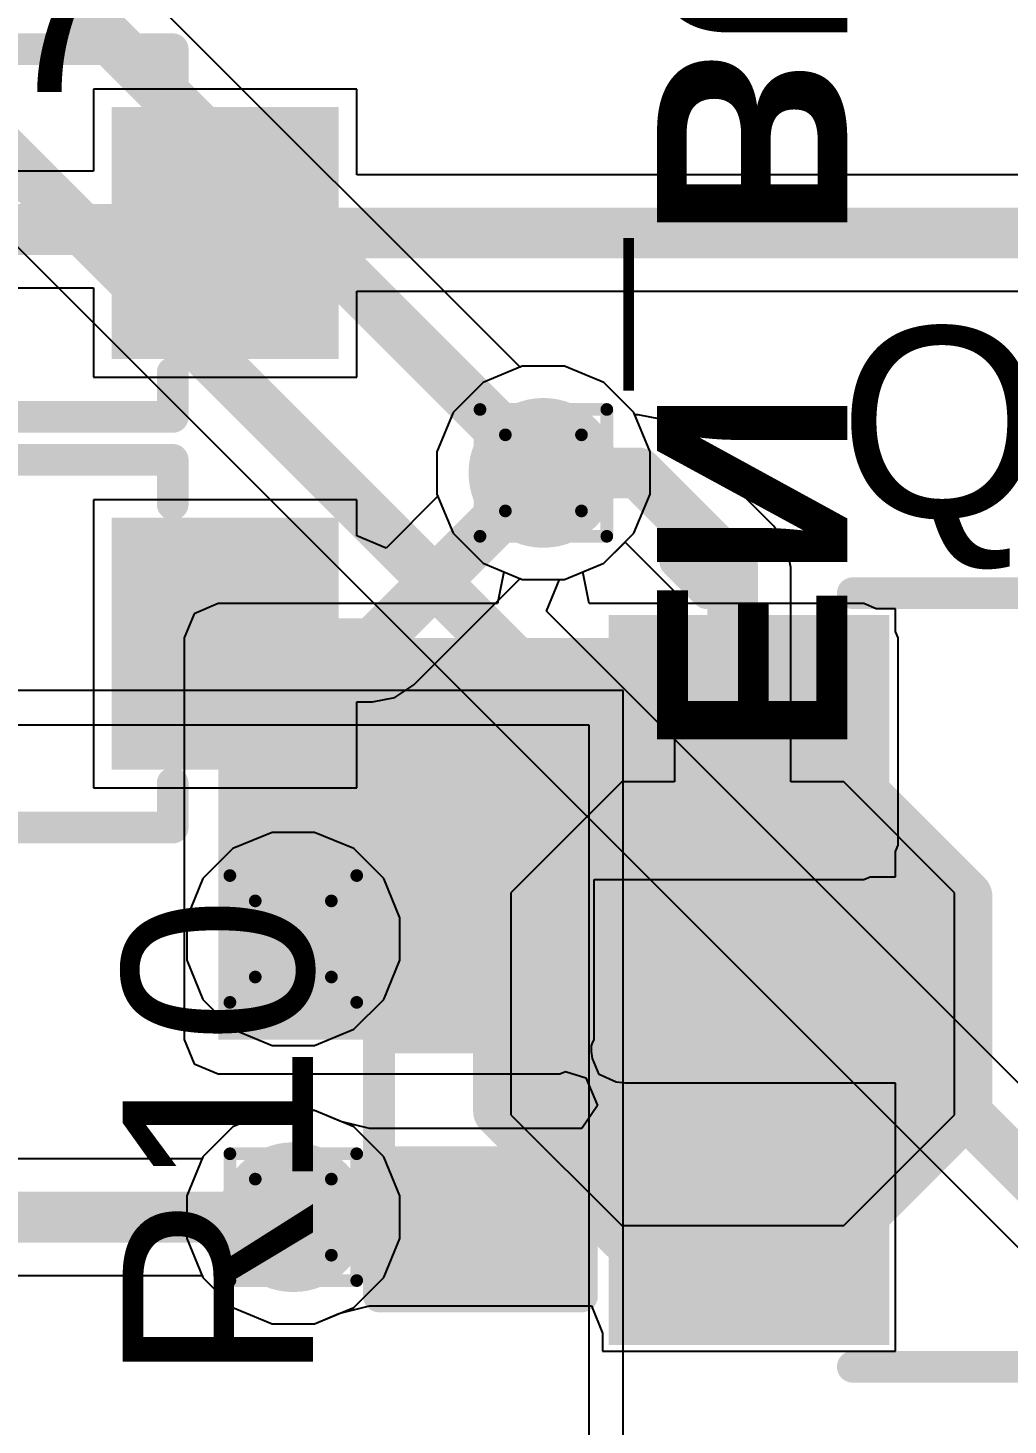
# Model space of a CAD drawing. Header units: inches. Extents: x -22 to 5433, y -13 to 5447.
# Drawn here: x 60.51 to 64.43, y 21.86 to 27.46 of the extents above; entities that cross this region are included whole.
import ezdxf

# ---------------------------------------------------------------- set-up
doc = ezdxf.new("R2010")
doc.units = ezdxf.units.IN
for name, color, linetype in [('Bottom Layer', 5, 'Continuous'), ('Bottom Overlay', 54, 'Continuous'), ('Bottom Paste', 16, 'Continuous'), ('Bottom Solder', 6, 'Continuous'), ('Drill Drawing', 1, 'Continuous'), ('Ground', 16, 'Continuous'), ('Power', 76, 'Continuous'), ('Top Layer', 1, 'Continuous'), ('Top Overlay', 2, 'Continuous'), ('Top Paste', 8, 'Continuous'), ('Top Solder', 216, 'Continuous'), ('Via Holes', 16, 'Continuous')]:
    doc.layers.add(name, color=color, linetype=linetype)
doc.styles.add('Arial', font='', dxfattribs={"height": 0.2})
doc.styles.add('Arial_Bold', font='', dxfattribs={"height": 0.2})
doc.styles.get('Arial').set_extended_font_data('Arial')
doc.styles.get('Arial_Bold').set_extended_font_data('Arial', bold=True)

msp = doc.modelspace()

# ---------------------------------------------------------------- hatches: boundary and pattern name
at = {"layer": 'Bottom Layer'}
for points in [[(61.6967, 26.1895), (60.8967, 26.1895), (60.8967, 27.0895), (61.6967, 27.0895)], [(61.6967, 24.5444), (60.8967, 24.5444), (60.8967, 25.4444), (61.6967, 25.4444)], [(62.9488, 22.7904), (63.7108, 22.7904), (64.0918, 23.1714), (64.0918, 23.9334), (63.7108, 24.3144), (62.9488, 24.3144), (62.5678, 23.9334), (62.5678, 23.1714)]]:
    msp.add_hatch(color=5, dxfattribs=at).paths.add_polyline_path(points)
h = msp.add_hatch(color=5, dxfattribs=at)
edge = h.paths.add_edge_path()
edge.add_arc((62.5715, 25.6788), 0.3, 0, 360)
h = msp.add_hatch(color=5, dxfattribs=at)
edge = h.paths.add_edge_path()
edge.add_arc((61.5696, 23.8118), 0.3, 0, 360)
h = msp.add_hatch(color=5, dxfattribs=at)
edge = h.paths.add_edge_path()
edge.add_arc((61.5696, 22.6974), 0.3, 0, 360)
at = {"layer": 'Bottom Paste'}
for points in [[(61.6967, 26.1895), (60.8967, 26.1895), (60.8967, 27.0895), (61.6967, 27.0895)], [(61.6967, 24.5444), (60.8967, 24.5444), (60.8967, 25.4444), (61.6967, 25.4444)], [(62.9488, 22.7904), (63.7108, 22.7904), (64.0918, 23.1714), (64.0918, 23.9334), (63.7108, 24.3144), (62.9488, 24.3144), (62.5678, 23.9334), (62.5678, 23.1714)]]:
    msp.add_hatch(color=16, dxfattribs=at).paths.add_polyline_path(points)
at = {"layer": 'Bottom Solder'}
for points in [[(61.7517, 26.1345), (60.8417, 26.1345), (60.8417, 27.1445), (61.7517, 27.1445)], [(61.7517, 24.4894), (60.8417, 24.4894), (60.8417, 25.4994), (61.7517, 25.4994)], [(62.898, 22.6888), (63.7616, 22.6888), (64.1934, 23.1206), (64.1934, 23.9842), (63.7616, 24.416), (62.898, 24.416), (62.4662, 23.9842), (62.4662, 23.1206)]]:
    msp.add_hatch(color=6, dxfattribs=at).paths.add_polyline_path(points)
at = {"layer": 'Ground'}
h = msp.add_hatch(color=16, dxfattribs=at)
edge = h.paths.add_edge_path()
edge.add_arc((62.5715, 25.6788), 0.3, 0, 360)
h = msp.add_hatch(color=16, dxfattribs=at)
edge = h.paths.add_edge_path()
edge.add_arc((61.5696, 23.8118), 0.3, 0, 360)
h = msp.add_hatch(color=16, dxfattribs=at)
edge = h.paths.add_edge_path()
edge.add_arc((61.5696, 22.6974), 0.3, 0, 360)
at = {"layer": 'Power'}
h = msp.add_hatch(color=76, dxfattribs=at)
edge = h.paths.add_edge_path()
edge.add_arc((62.5715, 25.6788), 0.3, 0, 360)
h = msp.add_hatch(color=76, dxfattribs=at)
edge = h.paths.add_edge_path()
edge.add_arc((61.5696, 23.8118), 0.3, 0, 360)
h = msp.add_hatch(color=76, dxfattribs=at)
edge = h.paths.add_edge_path()
edge.add_arc((61.5696, 22.6974), 0.3, 0, 360)
at = {"layer": 'Top Layer'}
h = msp.add_hatch(color=1, dxfattribs=at)
edge = h.paths.add_edge_path()
edge.add_arc((62.5715, 25.6788), 0.3, 0, 360)
for points in [[(61.2692, 24.1874), (63.855, 24.1874), (63.855, 25.0176), (61.2692, 25.0176)], [(61.2692, 23.4086), (62.6368, 23.4086), (62.6368, 25.0176), (61.2692, 25.0176)], [(63.855, 25.0074), (63.855, 24.1874), (62.935, 24.1874), (62.935, 25.0074)], [(62.6368, 23.4086), (62.0018, 23.4086), (62.0018, 23.8658), (62.6368, 23.8658)], [(63.855, 23.1074), (63.855, 22.2874), (62.935, 22.2874), (62.935, 23.1074)], [(62.6368, 22.4688), (62.0018, 22.4688), (62.0018, 22.926), (62.6368, 22.926)]]:
    msp.add_hatch(color=1, dxfattribs=at).paths.add_polyline_path(points)
h = msp.add_hatch(color=1, dxfattribs=at)
edge = h.paths.add_edge_path()
edge.add_arc((61.5696, 23.8118), 0.3, 0, 360)
h = msp.add_hatch(color=1, dxfattribs=at)
edge = h.paths.add_edge_path()
edge.add_arc((61.5696, 22.6974), 0.3, 0, 360)
at = {"layer": 'Top Paste'}
for points in [[(63.855, 25.0074), (63.855, 24.1874), (62.935, 24.1874), (62.935, 25.0074)], [(62.6368, 23.4086), (62.0018, 23.4086), (62.0018, 23.8658), (62.6368, 23.8658)], [(63.855, 23.1074), (63.855, 22.2874), (62.935, 22.2874), (62.935, 23.1074)], [(62.6368, 22.4688), (62.0018, 22.4688), (62.0018, 22.926), (62.6368, 22.926)]]:
    msp.add_hatch(color=8, dxfattribs=at).paths.add_polyline_path(points)
at = {"layer": 'Top Solder'}
for points in [[(63.9566, 25.109), (63.9566, 24.0858), (62.8334, 24.0858), (62.8334, 25.109)], [(62.6918, 23.3536), (61.9468, 23.3536), (61.9468, 23.9208), (62.6918, 23.9208)], [(63.9566, 23.209), (63.9566, 22.1858), (62.8334, 22.1858), (62.8334, 23.209)], [(62.6918, 22.4138), (61.9468, 22.4138), (61.9468, 22.981), (62.6918, 22.981)]]:
    msp.add_hatch(color=216, dxfattribs=at).paths.add_polyline_path(points)
at = {"layer": 'Via Holes'}
h = msp.add_hatch(color=7, dxfattribs=at)
edge = h.paths.add_edge_path()
edge.add_arc((62.5715, 25.6788), 0.15, 0, 360)
h = msp.add_hatch(color=7, dxfattribs=at)
edge = h.paths.add_edge_path()
edge.add_arc((61.5696, 23.8118), 0.15, 0, 360)
h = msp.add_hatch(color=7, dxfattribs=at)
edge = h.paths.add_edge_path()
edge.add_arc((61.5696, 22.6974), 0.15, 0, 360)

# ---------------------------------------------------------------- linework, layer by layer
at = {"layer": 'Bottom Layer'}
for p, q in [((61.8237, 27.2165), (60.7697, 27.2165)), ((60.7697, 27.2165), (60.7697, 26.8868)), ((61.8237, 26.8726), (61.8237, 27.2165)), ((60.7697, 26.8868), (60.1893, 26.8868)), ((65.2831, 26.8726), (61.8237, 26.8726)), ((60.1893, 26.4206), (60.7697, 26.4206)), ((60.7697, 26.4206), (60.7697, 26.0625)), ((61.8237, 26.0625), (61.8237, 26.4064)), ((61.8237, 26.4064), (65.1866, 26.4064)), ((62.4866, 26.1058), (62.3296, 26.0408)), ((62.6564, 26.1058), (62.4866, 26.1058)), ((62.8134, 26.0408), (62.6564, 26.1058)), ((60.7697, 26.0625), (61.8237, 26.0625)), ((62.3296, 26.0408), (62.2095, 25.9207)), ((62.9335, 25.9207), (62.8134, 26.0408)), ((62.2095, 25.9207), (62.1445, 25.7637)), ((62.9371, 25.9119), (62.9335, 25.9207)), ((62.951, 25.9119), (62.9371, 25.9119)), ((63.0402, 25.8941), (62.951, 25.9119)), ((63.1158, 25.8436), (63.0402, 25.8941)), ((63.4946, 25.4648), (63.1158, 25.8436)), ((62.1445, 25.7637), (62.1445, 25.5939)), ((62.1481, 25.5851), (61.941, 25.3779)), ((62.1445, 25.5939), (62.1481, 25.5851)), ((61.8237, 25.5714), (60.7697, 25.5714)), ((60.7697, 25.5714), (60.7697, 24.4174)), ((61.8237, 25.4265), (61.8237, 25.5714)), ((63.5451, 25.3892), (63.4946, 25.4648)), ((61.941, 25.3779), (61.8237, 25.4265)), ((62.8134, 25.3168), (62.8984, 25.4018)), ((62.8984, 25.4018), (63.0967, 25.2035)), ((63.5629, 25.3), (63.5451, 25.3892)), ((62.6564, 25.2518), (62.8134, 25.3168)), ((63.5629, 24.4414), (63.5629, 25.3)), ((62.0519, 24.8296), (62.4778, 25.2555)), ((62.4778, 25.2555), (62.4866, 25.2518)), ((62.4866, 25.2518), (62.6564, 25.2518)), ((63.0967, 25.2035), (63.0967, 24.4414)), ((61.9763, 24.7791), (62.0519, 24.8296)), ((61.8237, 24.4174), (61.8237, 24.7613)), ((61.8237, 24.7613), (61.8871, 24.7613)), ((61.8871, 24.7613), (61.9763, 24.7791)), ((60.7697, 24.4174), (61.8237, 24.4174)), ((62.8853, 24.4414), (62.4408, 23.9969)), ((63.0967, 24.4414), (62.8853, 24.4414)), ((63.7743, 24.4414), (63.5629, 24.4414)), ((64.2188, 23.9969), (63.7743, 24.4414)), ((61.4847, 24.2388), (61.3277, 24.1738)), ((61.6545, 24.2388), (61.4847, 24.2388)), ((61.8115, 24.1738), (61.6545, 24.2388)), ((61.3277, 24.1738), (61.2076, 24.0537)), ((61.9316, 24.0537), (61.8115, 24.1738)), ((61.2076, 24.0537), (61.1426, 23.8967)), ((61.9966, 23.8967), (61.9316, 24.0537)), ((62.4408, 23.9969), (62.4408, 23.1079)), ((64.2188, 23.1079), (64.2188, 23.9969)), ((61.1426, 23.8967), (61.1426, 23.7269)), ((61.9966, 23.7269), (61.9966, 23.8967)), ((61.1426, 23.7269), (61.2076, 23.5699)), ((61.9316, 23.5699), (61.9966, 23.7269)), ((61.2076, 23.5699), (61.3277, 23.4498)), ((61.8115, 23.4498), (61.9316, 23.5699)), ((61.3277, 23.4498), (61.4847, 23.3848)), ((61.6545, 23.3848), (61.8115, 23.4498)), ((61.4847, 23.3848), (61.6545, 23.3848)), ((61.4847, 23.1244), (61.3277, 23.0594)), ((61.6545, 23.1244), (61.4847, 23.1244)), ((61.8115, 23.0594), (61.6545, 23.1244)), ((61.3277, 23.0594), (61.2076, 22.9393)), ((61.9316, 22.9393), (61.8115, 23.0594)), ((62.4408, 23.1079), (62.8853, 22.6634)), ((63.7743, 22.6634), (64.2188, 23.1079)), ((61.2076, 22.9393), (61.1426, 22.7823)), ((61.9966, 22.7823), (61.9316, 22.9393)), ((61.1426, 22.7823), (61.1426, 22.6125)), ((61.9966, 22.6125), (61.9966, 22.7823)), ((61.1426, 22.6125), (61.2076, 22.4555)), ((61.9316, 22.4555), (61.9966, 22.6125)), ((62.8853, 22.6634), (63.7743, 22.6634)), ((61.2076, 22.4555), (61.3277, 22.3354)), ((61.8115, 22.3354), (61.9316, 22.4555)), ((61.3277, 22.3354), (61.4847, 22.2704)), ((61.6545, 22.2704), (61.8115, 22.3354)), ((61.4847, 22.2704), (61.6545, 22.2704))]:
    msp.add_line(p, q, dxfattribs=at)
for points in [[(59.8237, 26.6537, 0.2032, 0.2032, 0), (61.2825, 26.6537, 0.2032, 0.2032, 0)], [(61.2825, 26.6537, 0.2032, 0.2032, 0), (61.2967, 26.6395, 0.2032, 0.2032, 0)], [(61.2967, 26.6395, 0.2032, 0.2032, 0), (65.2831, 26.6395, 0.2032, 0.2032, 0)], [(61.8871, 24.9944, 0.2032, 0.2032, 0), (62.5715, 25.6788, 0.2032, 0.2032, 0)], [(62.5715, 25.6788, 0.2032, 0.2032, 0), (62.951, 25.6788, 0.2032, 0.2032, 0)], [(62.951, 25.6788, 0.2032, 0.2032, 0), (63.3298, 25.3, 0.2032, 0.2032, 0)], [(63.3298, 23.5524, 0.2032, 0.2032, 0), (63.3298, 25.3, 0.2032, 0.2032, 0)], [(61.2967, 24.9944, 0.2032, 0.2032, 0), (61.8871, 24.9944, 0.2032, 0.2032, 0)]]:
    msp.add_lwpolyline(points, format="xyseb", dxfattribs=at)
for points in [[(61.2317, 26.6537, 0.1016, 0.1016, 1), (61.3333, 26.6537, 0.1016, 0.1016, 1)], [(61.2317, 26.6537, 0.1016, 0.1016, 1), (61.3333, 26.6537, 0.1016, 0.1016, 1)], [(61.2459, 26.6395, 0.1016, 0.1016, 1), (61.3475, 26.6395, 0.1016, 0.1016, 1)], [(61.2459, 26.6395, 0.1016, 0.1016, 1), (61.3475, 26.6395, 0.1016, 0.1016, 1)], [(62.5207, 25.6788, 0.1016, 0.1016, 1), (62.6223, 25.6788, 0.1016, 0.1016, 1)], [(62.5207, 25.6788, 0.1016, 0.1016, 1), (62.6223, 25.6788, 0.1016, 0.1016, 1)], [(62.9002, 25.6788, 0.1016, 0.1016, 1), (63.0018, 25.6788, 0.1016, 0.1016, 1)], [(62.9002, 25.6788, 0.1016, 0.1016, 1), (63.0018, 25.6788, 0.1016, 0.1016, 1)], [(63.279, 25.3, 0.1016, 0.1016, 1), (63.3806, 25.3, 0.1016, 0.1016, 1)], [(63.279, 25.3, 0.1016, 0.1016, 1), (63.3806, 25.3, 0.1016, 0.1016, 1)], [(61.2459, 24.9944, 0.1016, 0.1016, 1), (61.3475, 24.9944, 0.1016, 0.1016, 1)], [(61.8363, 24.9944, 0.1016, 0.1016, 1), (61.9379, 24.9944, 0.1016, 0.1016, 1)], [(61.8363, 24.9944, 0.1016, 0.1016, 1), (61.9379, 24.9944, 0.1016, 0.1016, 1)], [(63.279, 23.5524, 0.1016, 0.1016, 1), (63.3806, 23.5524, 0.1016, 0.1016, 1)]]:
    msp.add_lwpolyline(points, format="xyseb", close=True, dxfattribs=at)
at = {"layer": 'Bottom Overlay'}
for points in [[(59.2323, 27.3761, 0.127, 0.127, 0), (61.0865, 27.3761, 0.127, 0.127, 0)], [(61.0865, 27.1983, 0.127, 0.127, 0), (61.0865, 27.3761, 0.127, 0.127, 0)], [(61.0865, 25.9029, 0.127, 0.127, 0), (61.0865, 26.0807, 0.127, 0.127, 0)], [(59.2323, 25.9029, 0.127, 0.127, 0), (61.0865, 25.9029, 0.127, 0.127, 0)], [(59.2323, 25.731, 0.127, 0.127, 0), (61.0865, 25.731, 0.127, 0.127, 0)], [(61.0865, 25.5532, 0.127, 0.127, 0), (61.0865, 25.731, 0.127, 0.127, 0)], [(62.39, 23.9842, 0.2, 0.2, 0), (62.898, 24.4922, 0.2, 0.2, 0)], [(62.898, 24.4922, 0.2, 0.2, 0), (63.7616, 24.4922, 0.2, 0.2, 0)], [(63.7616, 24.4922, 0.2, 0.2, 0), (64.2696, 23.9842, 0.2, 0.2, 0)], [(61.0865, 24.2578, 0.127, 0.127, 0), (61.0865, 24.4356, 0.127, 0.127, 0)], [(59.2323, 24.2578, 0.127, 0.127, 0), (61.0865, 24.2578, 0.127, 0.127, 0)], [(62.39, 23.1206, 0.2, 0.2, 0), (62.39, 23.9842, 0.2, 0.2, 0)], [(64.2696, 23.1206, 0.2, 0.2, 0), (64.2696, 23.9842, 0.2, 0.2, 0)], [(62.39, 23.1206, 0.2, 0.2, 0), (62.898, 22.6126, 0.2, 0.2, 0)], [(63.7616, 22.6126, 0.2, 0.2, 0), (64.2696, 23.1206, 0.2, 0.2, 0)], [(62.898, 22.6126, 0.2, 0.2, 0), (63.7616, 22.6126, 0.2, 0.2, 0)]]:
    msp.add_lwpolyline(points, format="xyseb", dxfattribs=at)
for points in [[(61.0547, 27.3761, 0.0635, 0.0635, 1), (61.1182, 27.3761, 0.0635, 0.0635, 1)], [(61.0547, 27.3761, 0.0635, 0.0635, 1), (61.1182, 27.3761, 0.0635, 0.0635, 1)], [(61.0547, 27.1983, 0.0635, 0.0635, 1), (61.1182, 27.1983, 0.0635, 0.0635, 1)], [(61.0547, 26.0807, 0.0635, 0.0635, 1), (61.1182, 26.0807, 0.0635, 0.0635, 1)], [(61.0547, 25.9029, 0.0635, 0.0635, 1), (61.1182, 25.9029, 0.0635, 0.0635, 1)], [(61.0547, 25.9029, 0.0635, 0.0635, 1), (61.1182, 25.9029, 0.0635, 0.0635, 1)], [(61.0547, 25.731, 0.0635, 0.0635, 1), (61.1182, 25.731, 0.0635, 0.0635, 1)], [(61.0547, 25.731, 0.0635, 0.0635, 1), (61.1182, 25.731, 0.0635, 0.0635, 1)], [(61.0547, 25.5532, 0.0635, 0.0635, 1), (61.1182, 25.5532, 0.0635, 0.0635, 1)], [(62.848, 24.4922, 0.1, 0.1, 1), (62.948, 24.4922, 0.1, 0.1, 1)], [(62.848, 24.4922, 0.1, 0.1, 1), (62.948, 24.4922, 0.1, 0.1, 1)], [(63.7116, 24.4922, 0.1, 0.1, 1), (63.8116, 24.4922, 0.1, 0.1, 1)], [(63.7116, 24.4922, 0.1, 0.1, 1), (63.8116, 24.4922, 0.1, 0.1, 1)], [(61.0547, 24.4356, 0.0635, 0.0635, 1), (61.1182, 24.4356, 0.0635, 0.0635, 1)], [(61.0547, 24.2578, 0.0635, 0.0635, 1), (61.1182, 24.2578, 0.0635, 0.0635, 1)], [(61.0547, 24.2578, 0.0635, 0.0635, 1), (61.1182, 24.2578, 0.0635, 0.0635, 1)], [(62.34, 23.9842, 0.1, 0.1, 1), (62.44, 23.9842, 0.1, 0.1, 1)], [(62.34, 23.9842, 0.1, 0.1, 1), (62.44, 23.9842, 0.1, 0.1, 1)], [(64.2196, 23.9842, 0.1, 0.1, 1), (64.3196, 23.9842, 0.1, 0.1, 1)], [(64.2196, 23.9842, 0.1, 0.1, 1), (64.3196, 23.9842, 0.1, 0.1, 1)], [(62.34, 23.1206, 0.1, 0.1, 1), (62.44, 23.1206, 0.1, 0.1, 1)], [(62.34, 23.1206, 0.1, 0.1, 1), (62.44, 23.1206, 0.1, 0.1, 1)], [(64.2196, 23.1206, 0.1, 0.1, 1), (64.3196, 23.1206, 0.1, 0.1, 1)], [(64.2196, 23.1206, 0.1, 0.1, 1), (64.3196, 23.1206, 0.1, 0.1, 1)], [(62.848, 22.6126, 0.1, 0.1, 1), (62.948, 22.6126, 0.1, 0.1, 1)], [(62.848, 22.6126, 0.1, 0.1, 1), (62.948, 22.6126, 0.1, 0.1, 1)], [(63.7116, 22.6126, 0.1, 0.1, 1), (63.8116, 22.6126, 0.1, 0.1, 1)], [(63.7116, 22.6126, 0.1, 0.1, 1), (63.8116, 22.6126, 0.1, 0.1, 1)]]:
    msp.add_lwpolyline(points, format="xyseb", close=True, dxfattribs=at)
at = {"layer": 'Drill Drawing'}
for points in [[(62.3175, 25.9328, 0.0508, 0.0508, 0), (62.8255, 25.9328, 0.0508, 0.0508, 0)], [(62.3175, 25.4248, 0.0508, 0.0508, 0), (62.3175, 25.9328, 0.0508, 0.0508, 0)], [(62.8255, 25.4248, 0.0508, 0.0508, 0), (62.8255, 25.9328, 0.0508, 0.0508, 0)], [(62.4191, 25.8312, 0.0508, 0.0508, 0), (62.7239, 25.8312, 0.0508, 0.0508, 0)], [(62.4191, 25.5264, 0.0508, 0.0508, 0), (62.4191, 25.8312, 0.0508, 0.0508, 0)], [(62.7239, 25.5264, 0.0508, 0.0508, 0), (62.7239, 25.8312, 0.0508, 0.0508, 0)], [(62.4191, 25.5264, 0.0508, 0.0508, 0), (62.7239, 25.5264, 0.0508, 0.0508, 0)], [(62.3175, 25.4248, 0.0508, 0.0508, 0), (62.8255, 25.4248, 0.0508, 0.0508, 0)], [(61.3156, 24.0658, 0.0508, 0.0508, 0), (61.8236, 24.0658, 0.0508, 0.0508, 0)], [(61.3156, 23.5578, 0.0508, 0.0508, 0), (61.3156, 24.0658, 0.0508, 0.0508, 0)], [(61.8236, 23.5578, 0.0508, 0.0508, 0), (61.8236, 24.0658, 0.0508, 0.0508, 0)], [(61.4172, 23.9642, 0.0508, 0.0508, 0), (61.722, 23.9642, 0.0508, 0.0508, 0)], [(61.4172, 23.6594, 0.0508, 0.0508, 0), (61.4172, 23.9642, 0.0508, 0.0508, 0)], [(61.722, 23.6594, 0.0508, 0.0508, 0), (61.722, 23.9642, 0.0508, 0.0508, 0)], [(61.4172, 23.6594, 0.0508, 0.0508, 0), (61.722, 23.6594, 0.0508, 0.0508, 0)], [(61.3156, 23.5578, 0.0508, 0.0508, 0), (61.8236, 23.5578, 0.0508, 0.0508, 0)], [(61.3156, 22.9514, 0.0508, 0.0508, 0), (61.8236, 22.9514, 0.0508, 0.0508, 0)], [(61.3156, 22.4434, 0.0508, 0.0508, 0), (61.3156, 22.9514, 0.0508, 0.0508, 0)], [(61.8236, 22.4434, 0.0508, 0.0508, 0), (61.8236, 22.9514, 0.0508, 0.0508, 0)], [(61.4172, 22.8498, 0.0508, 0.0508, 0), (61.722, 22.8498, 0.0508, 0.0508, 0)], [(61.4172, 22.545, 0.0508, 0.0508, 0), (61.4172, 22.8498, 0.0508, 0.0508, 0)], [(61.722, 22.545, 0.0508, 0.0508, 0), (61.722, 22.8498, 0.0508, 0.0508, 0)], [(61.4172, 22.545, 0.0508, 0.0508, 0), (61.722, 22.545, 0.0508, 0.0508, 0)], [(61.3156, 22.4434, 0.0508, 0.0508, 0), (61.8236, 22.4434, 0.0508, 0.0508, 0)]]:
    msp.add_lwpolyline(points, format="xyseb", dxfattribs=at)
for points in [[(62.3048, 25.9328, 0.0254, 0.0254, 1), (62.3302, 25.9328, 0.0254, 0.0254, 1)], [(62.3048, 25.9328, 0.0254, 0.0254, 1), (62.3302, 25.9328, 0.0254, 0.0254, 1)], [(62.8128, 25.9328, 0.0254, 0.0254, 1), (62.8382, 25.9328, 0.0254, 0.0254, 1)], [(62.8128, 25.9328, 0.0254, 0.0254, 1), (62.8382, 25.9328, 0.0254, 0.0254, 1)], [(62.4064, 25.8312, 0.0254, 0.0254, 1), (62.4318, 25.8312, 0.0254, 0.0254, 1)], [(62.4064, 25.8312, 0.0254, 0.0254, 1), (62.4318, 25.8312, 0.0254, 0.0254, 1)], [(62.7112, 25.8312, 0.0254, 0.0254, 1), (62.7366, 25.8312, 0.0254, 0.0254, 1)], [(62.7112, 25.8312, 0.0254, 0.0254, 1), (62.7366, 25.8312, 0.0254, 0.0254, 1)], [(62.4064, 25.5264, 0.0254, 0.0254, 1), (62.4318, 25.5264, 0.0254, 0.0254, 1)], [(62.4064, 25.5264, 0.0254, 0.0254, 1), (62.4318, 25.5264, 0.0254, 0.0254, 1)], [(62.7112, 25.5264, 0.0254, 0.0254, 1), (62.7366, 25.5264, 0.0254, 0.0254, 1)], [(62.7112, 25.5264, 0.0254, 0.0254, 1), (62.7366, 25.5264, 0.0254, 0.0254, 1)], [(62.3048, 25.4248, 0.0254, 0.0254, 1), (62.3302, 25.4248, 0.0254, 0.0254, 1)], [(62.3048, 25.4248, 0.0254, 0.0254, 1), (62.3302, 25.4248, 0.0254, 0.0254, 1)], [(62.8128, 25.4248, 0.0254, 0.0254, 1), (62.8382, 25.4248, 0.0254, 0.0254, 1)], [(62.8128, 25.4248, 0.0254, 0.0254, 1), (62.8382, 25.4248, 0.0254, 0.0254, 1)], [(61.3029, 24.0658, 0.0254, 0.0254, 1), (61.3283, 24.0658, 0.0254, 0.0254, 1)], [(61.3029, 24.0658, 0.0254, 0.0254, 1), (61.3283, 24.0658, 0.0254, 0.0254, 1)], [(61.8109, 24.0658, 0.0254, 0.0254, 1), (61.8363, 24.0658, 0.0254, 0.0254, 1)], [(61.8109, 24.0658, 0.0254, 0.0254, 1), (61.8363, 24.0658, 0.0254, 0.0254, 1)], [(61.4045, 23.9642, 0.0254, 0.0254, 1), (61.4299, 23.9642, 0.0254, 0.0254, 1)], [(61.4045, 23.9642, 0.0254, 0.0254, 1), (61.4299, 23.9642, 0.0254, 0.0254, 1)], [(61.7093, 23.9642, 0.0254, 0.0254, 1), (61.7347, 23.9642, 0.0254, 0.0254, 1)], [(61.7093, 23.9642, 0.0254, 0.0254, 1), (61.7347, 23.9642, 0.0254, 0.0254, 1)], [(61.4045, 23.6594, 0.0254, 0.0254, 1), (61.4299, 23.6594, 0.0254, 0.0254, 1)], [(61.4045, 23.6594, 0.0254, 0.0254, 1), (61.4299, 23.6594, 0.0254, 0.0254, 1)], [(61.7093, 23.6594, 0.0254, 0.0254, 1), (61.7347, 23.6594, 0.0254, 0.0254, 1)], [(61.7093, 23.6594, 0.0254, 0.0254, 1), (61.7347, 23.6594, 0.0254, 0.0254, 1)], [(61.3029, 23.5578, 0.0254, 0.0254, 1), (61.3283, 23.5578, 0.0254, 0.0254, 1)], [(61.3029, 23.5578, 0.0254, 0.0254, 1), (61.3283, 23.5578, 0.0254, 0.0254, 1)], [(61.8109, 23.5578, 0.0254, 0.0254, 1), (61.8363, 23.5578, 0.0254, 0.0254, 1)], [(61.8109, 23.5578, 0.0254, 0.0254, 1), (61.8363, 23.5578, 0.0254, 0.0254, 1)], [(61.3029, 22.9514, 0.0254, 0.0254, 1), (61.3283, 22.9514, 0.0254, 0.0254, 1)], [(61.3029, 22.9514, 0.0254, 0.0254, 1), (61.3283, 22.9514, 0.0254, 0.0254, 1)], [(61.8109, 22.9514, 0.0254, 0.0254, 1), (61.8363, 22.9514, 0.0254, 0.0254, 1)], [(61.8109, 22.9514, 0.0254, 0.0254, 1), (61.8363, 22.9514, 0.0254, 0.0254, 1)], [(61.4045, 22.8498, 0.0254, 0.0254, 1), (61.4299, 22.8498, 0.0254, 0.0254, 1)], [(61.4045, 22.8498, 0.0254, 0.0254, 1), (61.4299, 22.8498, 0.0254, 0.0254, 1)], [(61.7093, 22.8498, 0.0254, 0.0254, 1), (61.7347, 22.8498, 0.0254, 0.0254, 1)], [(61.7093, 22.8498, 0.0254, 0.0254, 1), (61.7347, 22.8498, 0.0254, 0.0254, 1)], [(61.4045, 22.545, 0.0254, 0.0254, 1), (61.4299, 22.545, 0.0254, 0.0254, 1)], [(61.4045, 22.545, 0.0254, 0.0254, 1), (61.4299, 22.545, 0.0254, 0.0254, 1)], [(61.7093, 22.545, 0.0254, 0.0254, 1), (61.7347, 22.545, 0.0254, 0.0254, 1)], [(61.7093, 22.545, 0.0254, 0.0254, 1), (61.7347, 22.545, 0.0254, 0.0254, 1)], [(61.3029, 22.4434, 0.0254, 0.0254, 1), (61.3283, 22.4434, 0.0254, 0.0254, 1)], [(61.3029, 22.4434, 0.0254, 0.0254, 1), (61.3283, 22.4434, 0.0254, 0.0254, 1)], [(61.8109, 22.4434, 0.0254, 0.0254, 1), (61.8363, 22.4434, 0.0254, 0.0254, 1)], [(61.8109, 22.4434, 0.0254, 0.0254, 1), (61.8363, 22.4434, 0.0254, 0.0254, 1)]]:
    msp.add_lwpolyline(points, format="xyseb", close=True, dxfattribs=at)
at = {"layer": 'Ground'}
for p, q in [((62.4778, 26.1022), (58.2981, 30.2818)), ((60.3777, 26.6713), (64.5369, 22.5121)), ((62.4866, 26.1058), (62.4778, 26.1022)), ((62.6564, 26.1058), (62.4866, 26.1058)), ((62.8134, 26.0408), (62.6564, 26.1058)), ((62.9335, 25.9207), (62.8134, 26.0408)), ((62.9985, 25.7637), (62.9335, 25.9207)), ((62.9985, 25.5939), (62.9985, 25.7637)), ((62.9335, 25.4369), (62.9985, 25.5939)), ((62.8134, 25.3168), (62.9335, 25.4369)), ((62.6564, 25.2518), (62.8134, 25.3168)), ((62.5834, 25.1248), (62.636, 25.2518)), ((62.636, 25.2518), (62.6564, 25.2518)), ((64.9348, 22.7734), (62.5834, 25.1248)), ((61.4847, 24.2388), (61.3277, 24.1738)), ((61.6545, 24.2388), (61.4847, 24.2388)), ((61.8115, 24.1738), (61.6545, 24.2388)), ((61.3277, 24.1738), (61.2076, 24.0537)), ((61.9316, 24.0537), (61.8115, 24.1738)), ((61.2076, 24.0537), (61.1426, 23.8967)), ((61.9966, 23.8967), (61.9316, 24.0537)), ((61.1426, 23.8967), (61.1426, 23.7269)), ((61.9966, 23.7269), (61.9966, 23.8967)), ((61.1426, 23.7269), (61.2076, 23.5699)), ((61.9316, 23.5699), (61.9966, 23.7269)), ((61.2076, 23.5699), (61.3277, 23.4498)), ((61.8115, 23.4498), (61.9316, 23.5699)), ((61.3277, 23.4498), (61.4847, 23.3848)), ((61.6545, 23.3848), (61.8115, 23.4498)), ((61.4847, 23.3848), (61.6545, 23.3848)), ((61.4847, 23.1244), (61.3277, 23.0594)), ((61.6545, 23.1244), (61.4847, 23.1244)), ((61.8115, 23.0594), (61.6545, 23.1244)), ((61.3277, 23.0594), (61.2076, 22.9393)), ((61.9316, 22.9393), (61.8115, 23.0594)), ((61.2076, 22.9393), (61.1426, 22.7823)), ((61.9966, 22.7823), (61.9316, 22.9393)), ((61.1426, 22.7823), (61.1426, 22.6125)), ((61.9966, 22.6125), (61.9966, 22.7823)), ((61.1426, 22.6125), (61.2076, 22.4555)), ((61.9316, 22.4555), (61.9966, 22.6125)), ((61.2076, 22.4555), (61.3277, 22.3354)), ((61.8115, 22.3354), (61.9316, 22.4555)), ((61.3277, 22.3354), (61.4847, 22.2704)), ((61.6545, 22.2704), (61.8115, 22.3354)), ((61.4847, 22.2704), (61.6545, 22.2704))]:
    msp.add_line(p, q, dxfattribs=at)
for points in [[(58.1333, 30.117, 0.2032, 0.2032, 0), (62.5715, 25.6788, 0.2032, 0.2032, 0)], [(57.813, 29.5656, 0.2032, 0.2032, 0), (64.77, 22.6086, 0.2032, 0.2032, 0)]]:
    msp.add_lwpolyline(points, format="xyseb", dxfattribs=at)
msp.add_lwpolyline([(62.5207, 25.6788, 0.1016, 0.1016, 1), (62.6223, 25.6788, 0.1016, 0.1016, 1)], format="xyseb", close=True, dxfattribs=at)
at = {"layer": 'Power'}
for p, q in [((62.4866, 26.1058), (62.3296, 26.0408)), ((62.6564, 26.1058), (62.4866, 26.1058)), ((62.8134, 26.0408), (62.6564, 26.1058)), ((62.3296, 26.0408), (62.2095, 25.9207)), ((62.9335, 25.9207), (62.8134, 26.0408)), ((62.2095, 25.9207), (62.1445, 25.7637)), ((62.9985, 25.7637), (62.9335, 25.9207)), ((62.1445, 25.7637), (62.1445, 25.5939)), ((62.9985, 25.5939), (62.9985, 25.7637)), ((62.1445, 25.5939), (62.2095, 25.4369)), ((62.9335, 25.4369), (62.9985, 25.5939)), ((62.2095, 25.4369), (62.3296, 25.3168)), ((62.8134, 25.3168), (62.9335, 25.4369)), ((62.3296, 25.3168), (62.4866, 25.2518)), ((62.6564, 25.2518), (62.8134, 25.3168)), ((62.4866, 25.2518), (62.6564, 25.2518)), ((62.8904, 24.8071), (57.5195, 24.8071)), ((62.8904, 6.096), (62.8904, 24.8071)), ((57.7599, 24.6696), (62.7529, 24.6696)), ((62.7529, 24.6696), (62.7529, 20.1943)), ((61.4847, 23.1244), (61.3277, 23.0594)), ((61.6545, 23.1244), (61.4847, 23.1244)), ((61.8115, 23.0594), (61.6545, 23.1244)), ((61.3277, 23.0594), (61.2076, 22.9393)), ((61.9316, 22.9393), (61.8115, 23.0594)), ((61.204, 22.9305), (59.9712, 22.9305)), ((61.2076, 22.9393), (61.204, 22.9305)), ((61.9966, 22.7823), (61.9316, 22.9393)), ((61.9966, 22.6125), (61.9966, 22.7823)), ((61.9316, 22.4555), (61.9966, 22.6125)), ((60.0677, 22.4643), (61.204, 22.4643)), ((61.204, 22.4643), (61.2076, 22.4555)), ((61.2076, 22.4555), (61.3277, 22.3354)), ((61.8115, 22.3354), (61.9316, 22.4555)), ((61.3277, 22.3354), (61.4847, 22.2704)), ((61.6545, 22.2704), (61.8115, 22.3354)), ((61.4847, 22.2704), (61.6545, 22.2704))]:
    msp.add_line(p, q, dxfattribs=at)
msp.add_lwpolyline([(59.9712, 22.6974, 0.2032, 0.2032, 0), (61.5696, 22.6974, 0.2032, 0.2032, 0)], format="xyseb", dxfattribs=at)
msp.add_lwpolyline([(61.5188, 22.6974, 0.1016, 0.1016, 1), (61.6204, 22.6974, 0.1016, 0.1016, 1)], format="xyseb", close=True, dxfattribs=at)
at = {"layer": 'Top Layer'}
for p, q in [((62.4866, 26.1058), (62.3296, 26.0408)), ((62.6564, 26.1058), (62.4866, 26.1058)), ((62.8134, 26.0408), (62.6564, 26.1058)), ((62.3296, 26.0408), (62.2095, 25.9207)), ((62.9335, 25.9207), (62.8134, 26.0408)), ((62.2095, 25.9207), (62.1445, 25.7637)), ((62.9985, 25.7637), (62.9335, 25.9207)), ((62.1445, 25.7637), (62.1445, 25.5939)), ((62.9985, 25.5939), (62.9985, 25.7637)), ((62.1445, 25.5939), (62.2095, 25.4369)), ((62.9335, 25.4369), (62.9985, 25.5939)), ((62.2095, 25.4369), (62.3296, 25.3168)), ((62.8134, 25.3168), (62.9335, 25.4369)), ((62.3296, 25.3168), (62.4135, 25.2821)), ((62.7295, 25.2821), (62.8134, 25.3168)), ((62.4135, 25.2821), (62.3882, 25.1551)), ((62.7548, 25.1551), (62.7295, 25.2821)), ((61.2692, 25.1551), (61.172, 25.1148)), ((62.3882, 25.1551), (61.2692, 25.1551)), ((63.855, 25.1551), (62.7548, 25.1551)), ((63.9049, 25.1344), (63.855, 25.1551)), ((63.982, 25.1344), (63.9049, 25.1344)), ((63.982, 25.0429), (63.982, 25.1344)), ((61.172, 25.1148), (61.1318, 25.0176)), ((61.1318, 25.0176), (61.1318, 24.1874)), ((63.9925, 25.0176), (63.982, 25.0429)), ((63.9925, 24.1874), (63.9925, 25.0176)), ((61.1318, 24.1874), (61.1318, 23.4086)), ((63.982, 24.1621), (63.9925, 24.1874)), ((63.982, 24.0604), (63.982, 24.1621)), ((62.7743, 23.4086), (62.7743, 24.0499)), ((62.7743, 24.0499), (63.855, 24.0499)), ((63.855, 24.0499), (63.8803, 24.0604)), ((63.8803, 24.0604), (63.982, 24.0604)), ((61.1318, 23.4086), (61.172, 23.3114)), ((62.7671, 23.3911), (62.7743, 23.4086)), ((62.7638, 23.3833), (62.7671, 23.3911)), ((62.7638, 23.3652), (62.7638, 23.3833)), ((62.7644, 23.3605), (62.7638, 23.3652)), ((62.7679, 23.3331), (62.7644, 23.3605)), ((61.172, 23.3114), (61.2692, 23.2711)), ((62.7943, 23.2682), (62.7679, 23.3331)), ((61.2692, 23.2711), (62.6368, 23.2711)), ((62.6368, 23.2711), (62.6605, 23.2809)), ((62.6605, 23.2809), (62.7417, 23.2552)), ((62.7417, 23.2552), (62.7886, 23.144)), ((62.8631, 23.238), (62.7943, 23.2682)), ((62.8885, 23.2351), (62.8631, 23.238)), ((62.8979, 23.2344), (62.8885, 23.2351)), ((62.918, 23.2344), (62.8979, 23.2344)), ((63.982, 23.2344), (62.918, 23.2344)), ((63.982, 22.1604), (63.982, 23.2344)), ((61.4847, 23.1244), (61.3277, 23.0594)), ((61.6545, 23.1244), (61.4847, 23.1244)), ((61.7594, 23.081), (61.6545, 23.1244)), ((62.7886, 23.144), (62.7249, 23.053)), ((61.3277, 23.0594), (61.2076, 22.9393)), ((61.8748, 23.053), (61.7594, 23.081)), ((62.7249, 23.053), (61.8748, 23.053)), ((61.8748, 23.053), (61.8748, 23.053)), ((61.2076, 22.9393), (61.1426, 22.7823)), ((61.1426, 22.7823), (61.1426, 22.6125)), ((61.1426, 22.6125), (61.2076, 22.4555)), ((61.2076, 22.4555), (61.3277, 22.3354)), ((61.3277, 22.3354), (61.4847, 22.2704)), ((61.7522, 22.3108), (61.8748, 22.3418)), ((61.8748, 22.3418), (61.8748, 22.3418)), ((61.8748, 22.3418), (61.8748, 22.3418)), ((61.8748, 22.3418), (62.7638, 22.3418)), ((62.7638, 22.3418), (62.808, 22.2331)), ((61.6545, 22.2704), (61.7522, 22.3108)), ((61.4847, 22.2704), (61.6545, 22.2704)), ((62.808, 22.2331), (62.808, 22.1604)), ((62.808, 22.1604), (63.982, 22.1604))]:
    msp.add_line(p, q, dxfattribs=at)
for points in [[(61.5696, 22.6974, 0.2032, 0.2032, 0), (62.3193, 22.6974, 0.2032, 0.2032, 0)], [(62.3193, 22.6974, 0.2032, 0.2032, 0), (63.395, 22.6974, 0.2032, 0.2032, 0)]]:
    msp.add_lwpolyline(points, format="xyseb", dxfattribs=at)
for points in [[(61.5188, 22.6974, 0.1016, 0.1016, 1), (61.6204, 22.6974, 0.1016, 0.1016, 1)], [(62.2685, 22.6974, 0.1016, 0.1016, 1), (62.3701, 22.6974, 0.1016, 0.1016, 1)], [(62.2685, 22.6974, 0.1016, 0.1016, 1), (62.3701, 22.6974, 0.1016, 0.1016, 1)], [(63.3442, 22.6974, 0.1016, 0.1016, 1), (63.4458, 22.6974, 0.1016, 0.1016, 1)]]:
    msp.add_lwpolyline(points, format="xyseb", close=True, dxfattribs=at)
at = {"layer": 'Top Overlay'}
for points in [[(63.0996, 25.3238, 0.127, 0.127, 0), (63.3536, 25.3238, 0.127, 0.127, 0)], [(63.0996, 25.3238, 0.127, 0.127, 0), (63.2266, 25.1968, 0.127, 0.127, 0)], [(63.2266, 25.1968, 0.127, 0.127, 0), (63.3536, 25.3238, 0.127, 0.127, 0)], [(63.8108, 25.1968, 0.127, 0.127, 0), (65.2078, 25.1968, 0.127, 0.127, 0)], [(61.9129, 22.3799, 0.127, 0.127, 0), (61.9129, 23.9547, 0.127, 0.127, 0)], [(61.9129, 23.9547, 0.127, 0.127, 0), (62.7257, 23.9547, 0.127, 0.127, 0)], [(62.7257, 22.3799, 0.127, 0.127, 0), (62.7257, 23.9547, 0.127, 0.127, 0)], [(63.6076, 23.3172, 0.127, 0.127, 0), (63.6076, 23.9776, 0.127, 0.127, 0)], [(62.7511, 22.3545, 0.00323, 0.00323, 0), (62.7511, 23.9801, 0.00323, 0.00323, 0)], [(61.9129, 22.3799, 0.127, 0.127, 0), (62.7257, 22.3799, 0.127, 0.127, 0)], [(63.8108, 22.098, 0.127, 0.127, 0), (65.2078, 22.098, 0.127, 0.127, 0)]]:
    msp.add_lwpolyline(points, format="xyseb", dxfattribs=at)
for points in [[(63.0678, 25.3238, 0.0635, 0.0635, 1), (63.1313, 25.3238, 0.0635, 0.0635, 1)], [(63.0678, 25.3238, 0.0635, 0.0635, 1), (63.1313, 25.3238, 0.0635, 0.0635, 1)], [(63.3218, 25.3238, 0.0635, 0.0635, 1), (63.3853, 25.3238, 0.0635, 0.0635, 1)], [(63.3218, 25.3238, 0.0635, 0.0635, 1), (63.3853, 25.3238, 0.0635, 0.0635, 1)], [(63.1948, 25.1968, 0.0635, 0.0635, 1), (63.2583, 25.1968, 0.0635, 0.0635, 1)], [(63.1948, 25.1968, 0.0635, 0.0635, 1), (63.2583, 25.1968, 0.0635, 0.0635, 1)], [(63.779, 25.1968, 0.0635, 0.0635, 1), (63.8425, 25.1968, 0.0635, 0.0635, 1)], [(61.8812, 23.9547, 0.0635, 0.0635, 1), (61.9447, 23.9547, 0.0635, 0.0635, 1)], [(61.8812, 23.9547, 0.0635, 0.0635, 1), (61.9447, 23.9547, 0.0635, 0.0635, 1)], [(62.694, 23.9547, 0.0635, 0.0635, 1), (62.7575, 23.9547, 0.0635, 0.0635, 1)], [(62.694, 23.9547, 0.0635, 0.0635, 1), (62.7575, 23.9547, 0.0635, 0.0635, 1)], [(63.5758, 23.9776, 0.0635, 0.0635, 1), (63.6393, 23.9776, 0.0635, 0.0635, 1)], [(62.7503, 23.9801, 0.00161, 0.00161, 1), (62.7519, 23.9801, 0.00161, 0.00161, 1)], [(63.5758, 23.3172, 0.0635, 0.0635, 1), (63.6393, 23.3172, 0.0635, 0.0635, 1)], [(61.8812, 22.3799, 0.0635, 0.0635, 1), (61.9447, 22.3799, 0.0635, 0.0635, 1)], [(61.8812, 22.3799, 0.0635, 0.0635, 1), (61.9447, 22.3799, 0.0635, 0.0635, 1)], [(62.694, 22.3799, 0.0635, 0.0635, 1), (62.7575, 22.3799, 0.0635, 0.0635, 1)], [(62.694, 22.3799, 0.0635, 0.0635, 1), (62.7575, 22.3799, 0.0635, 0.0635, 1)], [(62.7503, 22.3545, 0.00161, 0.00161, 1), (62.7519, 22.3545, 0.00161, 0.00161, 1)], [(63.779, 22.098, 0.0635, 0.0635, 1), (63.8425, 22.098, 0.0635, 0.0635, 1)]]:
    msp.add_lwpolyline(points, format="xyseb", close=True, dxfattribs=at)

# ---------------------------------------------------------------- texts
at = {"layer": 'Bottom Overlay', "style": 'Arial_Bold', "text_generation_flag": 2}
msp.add_text('EN_BUCK', height=0.762, rotation=270, dxfattribs=at).set_placement((63.0267, 24.5402))
at = {"layer": 'Top Overlay', "style": 'Arial'}
msp.add_text('J7', height=0.762, dxfattribs=at).set_placement((59.8218, 27.2052))
for s, rotation, p in [('Q9', 360, (63.7542, 25.5017)), ('R10', 90, (61.648, 22.0307))]:
    msp.add_text(s, height=0.762, rotation=rotation, dxfattribs=at).set_placement(p)

doc.saveas('drawing.dxf')
